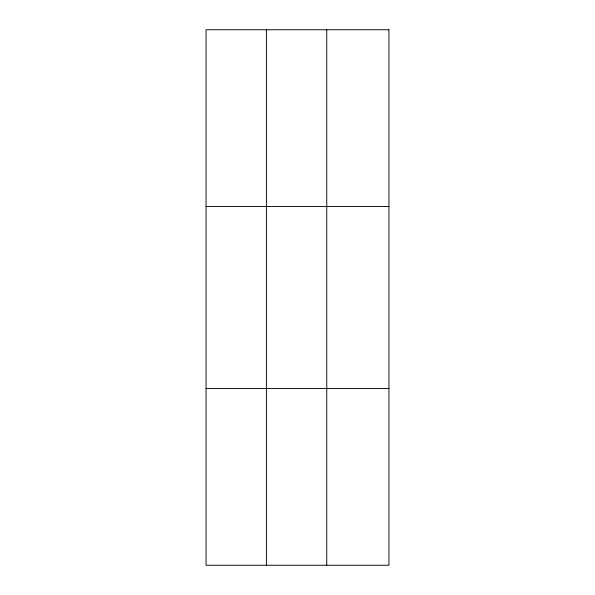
<?xml version="1.0" encoding="UTF-8"?>
<svg xmlns="http://www.w3.org/2000/svg" width="595" height="595" viewBox="0 0 595 595"><rect width="100%" height="100%" fill="white"/><g stroke="black" fill="none" stroke-linecap="round" stroke-linejoin="round"><path stroke-width="0.89" d="M266.411 29.75L266.411 565.25M326.759 29.75L326.759 565.25M206.063 206.465L388.937 206.465M206.063 388.535L388.937 388.535M388.937 29.75L388.937 565.25L206.063 565.25L206.063 29.75L388.937 29.75"/></g></svg>
